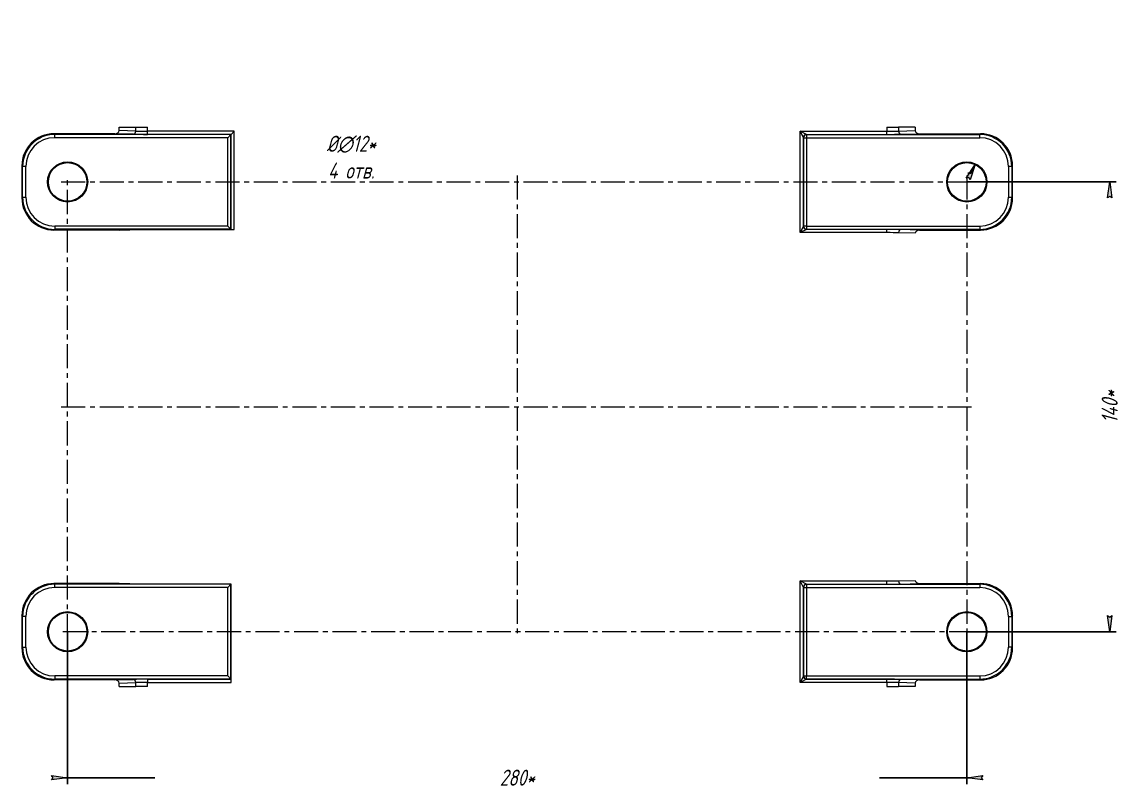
# Model space of a CAD drawing. Header units: millimetres. Extents: x -678 to 749, y -406 to 604.
# Drawn here: x -516.1 to -175.4, y -401.4 to -164.2 of the extents above; entities that cross this region are included whole.
import ezdxf

# ---------------------------------------------------------------- set-up
doc = ezdxf.new("R2010")
doc.units = ezdxf.units.MM
doc.linetypes.add('K5LT_AXLED', pattern=[12, 7.5, -1.5, 1.5, -1.5])
doc.linetypes.add('K5LT_THIN', pattern=[0])
doc.styles.add('KDIMTEXTSTYLE', font='GOST_AU.SHX', dxfattribs={"width": 0.96, "oblique": 15, "height": 5})
doc.styles.add('KTEXTSTYLE', font='GOST_AU.SHX', dxfattribs={"width": 0.96, "height": 5})
doc.dimstyles.new('KDIMSTYLE (1.00)', dxfattribs={"dimtxt": 5, "dimasz": 1, "dimexe": 2, "dimexo": 0, "dimgap": 1, "dimtad": 1, "dimtxsty": 'KDIMTEXTSTYLE', "dimsah": 1, "dimcen": 0, "dimdle": 1, "dimadec": 0, "dimazin": 0, "dimtfac": 0.667, "dimtmove": 0, "dimatfit": 3, "dimfxl": 1, "dimtvp": 1, "dimtolj": 1, "dimtzin": 0, "dimarcsym": 0})

# ---------------------------------------------------------------- blocks, each defined once
blk = doc.blocks.new('KDIMARROW_01')
blk.add_hatch(color=0).paths.add_polyline_path([(-5, -0.66), (0, 0), (-5, 0.66), (-4.5, 0)])
at = {"color": 0, "linetype": 'K5LT_THIN', "lineweight": 18}
for p, q in [((-4.5, 0), (-5, 0.66)), ((-5, 0.66), (0, 0)), ((0, 0), (-5, -0.66)), ((-5, -0.66), (-4.5, 0)), ((0, 0), (-1, 0))]:
    blk.add_line(p, q, dxfattribs=at)
blk = doc.blocks.new('U21')
at = {"color": 7, "linetype": 'K5LT_THIN', "lineweight": 18}
for p, q in [((-485.835, -196.986), (-480.673, -196.986)), ((-485.835, -198.004), (-485.835, -196.986)), ((-480.673, -198.146), (-480.673, -196.986)), ((-480.673, -196.986), (-477.046, -196.986)), ((-477.046, -198.195), (-477.046, -196.986)), ((-246.767, -196.986), (-246.767, -198.195)), ((-246.767, -196.986), (-243.14, -196.986)), ((-237.979, -196.986), (-243.14, -196.986)), ((-243.14, -196.986), (-243.14, -198.146)), ((-237.979, -196.986), (-237.979, -198.004)), ((-487.188, -198.986), (-506.15, -198.986)), ((-505.913, -199.222), (-506.15, -198.986)), ((-505.913, -200.222), (-505.913, -199.222)), ((-451.033, -199.222), (-505.913, -199.222)), ((-452.033, -200.222), (-505.913, -200.222)), ((-481.398, -199.146), (-487.188, -198.986)), ((-480.673, -198.146), (-485.835, -198.004)), ((-450.006, -198.195), (-477.046, -198.195)), ((-477.046, -199.195), (-477.046, -198.195)), ((-451.005, -199.195), (-477.046, -199.195)), ((-452.033, -200.222), (-451.033, -199.222)), ((-452.033, -227.75), (-452.033, -200.222)), ((-451.005, -199.195), (-451.033, -199.222)), ((-451.033, -228.749), (-451.033, -199.222)), ((-451.005, -199.195), (-450.006, -198.195)), ((-451.005, -228.777), (-451.005, -199.195)), ((-450.006, -228.803), (-450.006, -198.195)), ((-273.808, -198.195), (-246.767, -198.195)), ((-272.808, -200.194), (-273.808, -198.195)), ((-273.808, -229.777), (-273.808, -198.195)), ((-271.808, -199.195), (-273.808, -198.195)), ((-272.808, -227.778), (-272.808, -200.194)), ((-272.808, -200.194), (-272.78, -200.222)), ((-272.78, -200.222), (-272.78, -227.75)), ((-272.78, -200.222), (-271.781, -200.222)), ((-271.808, -199.195), (-246.767, -199.195)), ((-271.808, -199.195), (-271.781, -199.222)), ((-271.781, -199.222), (-217.9, -199.222)), ((-271.781, -199.222), (-271.781, -200.222)), ((-271.781, -200.222), (-217.9, -200.222)), ((-271.781, -200.222), (-271.781, -227.75)), ((-246.767, -199.195), (-246.767, -198.195)), ((-243.14, -198.146), (-237.979, -198.004)), ((-242.415, -199.146), (-236.625, -198.986)), ((-236.625, -198.986), (-217.664, -198.986)), ((-217.664, -198.986), (-217.9, -199.222)), ((-217.9, -200.222), (-217.9, -199.222)), ((-515.91, -209.219), (-516.146, -208.982)), ((-516.146, -208.982), (-516.146, -218.989)), ((-514.91, -209.219), (-515.91, -209.219)), ((-515.91, -218.753), (-515.91, -209.219)), ((-514.91, -218.753), (-514.91, -209.219)), ((-208.903, -209.219), (-208.903, -218.753)), ((-207.903, -209.219), (-208.903, -209.219)), ((-207.667, -208.982), (-207.903, -209.219)), ((-207.903, -209.219), (-207.903, -218.753)), ((-207.667, -218.989), (-207.667, -208.982)), ((-516.146, -218.989), (-515.91, -218.753)), ((-515.91, -218.753), (-514.91, -218.753)), ((-208.903, -218.753), (-207.903, -218.753)), ((-207.903, -218.753), (-207.667, -218.989)), ((-505.913, -227.75), (-505.913, -228.749)), ((-452.033, -227.75), (-505.913, -227.75)), ((-451.033, -228.749), (-452.033, -227.75)), ((-272.808, -227.778), (-273.808, -229.777)), ((-272.808, -227.778), (-272.78, -227.75)), ((-271.781, -227.75), (-272.78, -227.75)), ((-271.781, -227.75), (-217.9, -227.75)), ((-271.781, -227.75), (-271.781, -228.749)), ((-217.9, -227.75), (-217.9, -228.749)), ((-506.15, -228.986), (-505.913, -228.749)), ((-485.835, -228.986), (-506.15, -228.986)), ((-451.033, -228.749), (-505.913, -228.749)), ((-485.835, -228.986), (-479.194, -228.803)), ((-479.194, -228.803), (-450.006, -228.803)), ((-451.005, -228.777), (-451.033, -228.749)), ((-271.808, -228.777), (-273.808, -229.777)), ((-246.767, -229.777), (-273.808, -229.777)), ((-271.808, -228.777), (-271.781, -228.749)), ((-246.767, -228.777), (-271.808, -228.777)), ((-271.781, -228.749), (-217.9, -228.749)), ((-246.767, -229.777), (-246.767, -228.777)), ((-237.979, -229.968), (-243.14, -229.826)), ((-236.625, -228.986), (-242.415, -228.826)), ((-236.625, -228.986), (-217.664, -228.986)), ((-217.9, -228.749), (-217.664, -228.986)), ((-485.835, -338.986), (-506.15, -338.986)), ((-505.913, -339.222), (-506.15, -338.986)), ((-505.913, -340.222), (-505.913, -339.222)), ((-451.033, -339.222), (-505.913, -339.222)), ((-452.033, -340.222), (-505.913, -340.222)), ((-479.194, -339.169), (-485.835, -338.986)), ((-450.98, -339.169), (-479.194, -339.169)), ((-452.033, -340.222), (-451.033, -339.222)), ((-452.033, -367.75), (-452.033, -340.222)), ((-450.98, -339.169), (-451.033, -339.222)), ((-451.033, -368.749), (-451.033, -339.222)), ((-450.98, -369.777), (-450.98, -339.169)), ((-273.808, -338.195), (-246.767, -338.195)), ((-272.808, -340.194), (-273.808, -338.195)), ((-273.808, -369.777), (-273.808, -338.195)), ((-271.808, -339.195), (-273.808, -338.195)), ((-272.808, -367.778), (-272.808, -340.194)), ((-272.808, -340.194), (-272.78, -340.222)), ((-272.78, -340.222), (-272.78, -367.75)), ((-272.78, -340.222), (-271.781, -340.222)), ((-271.808, -339.195), (-246.767, -339.195)), ((-271.808, -339.195), (-271.781, -339.222)), ((-271.781, -339.222), (-217.9, -339.222)), ((-271.781, -339.222), (-271.781, -340.222)), ((-271.781, -340.222), (-271.781, -367.75)), ((-271.781, -340.222), (-217.9, -340.222)), ((-246.767, -339.195), (-246.767, -338.195)), ((-243.14, -338.146), (-237.979, -338.004)), ((-242.415, -339.146), (-236.625, -338.986)), ((-236.625, -338.986), (-217.664, -338.986)), ((-217.664, -338.986), (-217.9, -339.222)), ((-217.9, -339.222), (-217.9, -340.222)), ((-515.91, -349.219), (-516.146, -348.982)), ((-516.146, -348.982), (-516.146, -358.989)), ((-515.91, -358.753), (-515.91, -349.219)), ((-514.91, -349.219), (-515.91, -349.219)), ((-514.91, -358.753), (-514.91, -349.219)), ((-208.903, -349.219), (-208.903, -358.753)), ((-208.903, -349.219), (-207.903, -349.219)), ((-207.667, -348.982), (-207.903, -349.219)), ((-207.903, -349.219), (-207.903, -358.753)), ((-207.667, -358.989), (-207.667, -348.982)), ((-516.146, -358.989), (-515.91, -358.753)), ((-515.91, -358.753), (-514.91, -358.753)), ((-207.903, -358.753), (-208.903, -358.753)), ((-207.903, -358.753), (-207.667, -358.989)), ((-452.033, -367.75), (-505.913, -367.75)), ((-505.913, -367.75), (-505.913, -368.749)), ((-451.033, -368.749), (-452.033, -367.75)), ((-272.808, -367.778), (-273.808, -369.777)), ((-272.808, -367.778), (-272.78, -367.75)), ((-272.78, -367.75), (-271.781, -367.75)), ((-271.781, -367.75), (-217.9, -367.75)), ((-271.781, -368.749), (-271.781, -367.75)), ((-217.9, -367.75), (-217.9, -368.749)), ((-506.15, -368.986), (-505.913, -368.749)), ((-487.188, -368.986), (-506.15, -368.986)), ((-451.033, -368.749), (-505.913, -368.749)), ((-487.188, -368.986), (-481.398, -368.826)), ((-485.835, -369.968), (-480.673, -369.826)), ((-485.835, -370.986), (-485.835, -369.968)), ((-485.835, -370.986), (-480.673, -370.986)), ((-480.673, -370.986), (-480.673, -369.826)), ((-477.046, -370.986), (-480.673, -370.986)), ((-477.046, -368.777), (-451.005, -368.777)), ((-477.046, -368.777), (-477.046, -369.777)), ((-477.046, -370.986), (-477.046, -369.777)), ((-477.046, -369.777), (-450.98, -369.777)), ((-451.005, -368.777), (-451.033, -368.749)), ((-271.808, -368.777), (-273.808, -369.777)), ((-246.767, -369.777), (-273.808, -369.777)), ((-271.808, -368.777), (-271.781, -368.749)), ((-246.767, -368.777), (-271.808, -368.777)), ((-271.781, -368.749), (-217.9, -368.749)), ((-246.767, -369.777), (-246.767, -368.777)), ((-246.767, -369.777), (-246.767, -370.986)), ((-246.767, -370.986), (-243.14, -370.986)), ((-243.14, -369.826), (-243.14, -370.986)), ((-237.979, -369.968), (-243.14, -369.826)), ((-237.979, -370.986), (-243.14, -370.986)), ((-236.625, -368.986), (-242.415, -368.826)), ((-237.979, -369.968), (-237.979, -370.986)), ((-236.625, -368.986), (-217.664, -368.986)), ((-217.9, -368.749), (-217.664, -368.986))]:
    blk.add_line(p, q, dxfattribs=at)
at = {"color": 30, "linetype": 'K5LT_AXLED', "lineweight": 18, "true_color": 0xff8000}
for p, q in [((-503.907, -213.986), (-219.907, -213.986)), ((-501.907, -355.986), (-501.907, -211.986)), ((-361.907, -211.986), (-361.907, -355.986)), ((-221.907, -211.986), (-221.907, -355.986)), ((-503.907, -283.986), (-219.907, -283.986)), ((-219.907, -353.986), (-503.907, -353.986))]:
    blk.add_line(p, q, dxfattribs=at)
at = {"color": 7, "linetype": 'K5LT_THIN', "lineweight": 18}
for centre, radius in [((-501.907, -213.986), 6.262), ((-221.907, -213.986), 6.262), ((-501.907, -213.986), 6), ((-221.907, -213.986), 6), ((-501.907, -353.986), 6.262), ((-501.907, -353.986), 6), ((-221.907, -353.986), 6.262), ((-221.907, -353.986), 6)]:
    blk.add_circle(centre, radius, dxfattribs=at)
for centre, major_axis, ratio, start_param, end_param in [((-506.143, -208.989), (-7.076, 7.076), 0.999315, 5.4981298, 7.0682409), ((-505.907, -209.225), (-7.075, 7.075), 0.9994519, 5.4981298, 7.0682409), ((-505.907, -209.225), (-6.368, 6.368), 0.999315, 5.4981298, 7.0682409), ((-487.213, -197.986), (-1.378, 0.038), 0.7252436, 1.6088262, 3.1616025), ((-481.398, -198.146), (-0.028, -1), 0.7252436, 0.0380298, 1.5908062), ((-477.046, -199.038), (-6, 0), 0.0261859, 0.7592182, 1.5707963), ((-477.046, -198.038), (-5, 0), 0.0314231, 0.7592182, 1.5707963), ((-271.781, -200.222), (-0.707, -0.707), 0.999315, 3.9273334, 5.4974445), ((-246.767, -198.038), (5, 0), 0.0314231, 4.712389, 5.5239671), ((-246.767, -199.038), (6, 0), 0.0261859, 4.712389, 5.5239671), ((-242.415, -198.146), (0.028, -1), 0.7252436, 4.6923791, 6.2451555), ((-236.6, -197.986), (1.378, 0.038), 0.7252436, 3.1215828, 4.6743591), ((-217.906, -209.225), (-7.075, -7.075), 0.9994519, 2.3565371, 3.9266482), ((-217.906, -209.225), (-6.368, -6.368), 0.999315, 2.3565371, 3.9266482), ((-217.67, -208.989), (-7.076, -7.076), 0.999315, 2.3565371, 3.9266482), ((-506.143, -218.982), (7.076, 7.076), 0.999315, 2.3565371, 3.9266482), ((-505.907, -218.747), (7.075, 7.075), 0.9994519, 2.3565371, 3.9266482), ((-505.907, -218.747), (6.368, 6.368), 0.999315, 2.3565371, 3.9266482), ((-217.906, -218.747), (6.368, -6.368), 0.999315, 5.4981298, 7.0682409), ((-217.906, -218.747), (7.075, -7.075), 0.9994519, 5.4981298, 7.0682409), ((-217.67, -218.982), (7.076, -7.076), 0.999315, 5.4981298, 7.0682409), ((-271.781, -227.75), (0.707, -0.707), 0.999315, 3.9273334, 5.4974445), ((-450.006, -228.776), (-1, 0), 0.0261859, 0.0261799, 1.5707963), ((-246.767, -228.934), (6, 0), 0.0261859, 0.7592182, 1.5707963), ((-246.767, -229.934), (5, 0), 0.0314231, 0.7592182, 1.5707963), ((-242.415, -229.826), (0.028, 1), 0.7252436, 0.0380298, 1.5908062), ((-236.6, -229.986), (-1.378, 0.038), 0.7252436, 4.7504188, 6.3031952), ((-506.143, -348.989), (-7.076, 7.076), 0.999315, 5.4981298, 7.0682409), ((-505.907, -349.225), (-7.075, 7.075), 0.9994519, 5.4981298, 7.0682409), ((-505.907, -349.225), (-6.368, 6.368), 0.999315, 5.4981298, 7.0682409), ((-271.781, -340.222), (-0.707, -0.707), 0.999315, 3.9273334, 5.4974445), ((-246.767, -338.038), (5, 0), 0.0314231, 4.712389, 5.5239671), ((-246.767, -339.038), (6, 0), 0.0261859, 4.712389, 5.5239671), ((-242.415, -338.146), (0.028, -1), 0.7252436, 4.6923791, 6.2451555), ((-236.6, -337.986), (1.378, 0.038), 0.7252436, 3.1215828, 4.6743591), ((-217.906, -349.225), (-7.075, -7.075), 0.9994519, 2.3565371, 3.9266482), ((-217.906, -349.225), (-6.368, -6.368), 0.999315, 2.3565371, 3.9266482), ((-217.67, -348.989), (-7.076, -7.076), 0.999315, 2.3565371, 3.9266482), ((-506.143, -358.982), (7.076, 7.076), 0.999315, 2.3565371, 3.9266482), ((-505.907, -358.747), (7.075, 7.075), 0.9994519, 2.3565371, 3.9266482), ((-505.907, -358.747), (6.368, 6.368), 0.999315, 2.3565371, 3.9266482), ((-217.906, -358.747), (7.075, -7.075), 0.9994519, 5.4981298, 7.0682409), ((-217.906, -358.747), (6.368, -6.368), 0.999315, 5.4981298, 7.0682409), ((-217.67, -358.982), (7.076, -7.076), 0.999315, 5.4981298, 7.0682409), ((-271.781, -367.75), (0.707, -0.707), 0.999315, 3.9273334, 5.4974445), ((-487.213, -369.986), (1.378, 0.038), 0.7252436, 6.2631755, 7.8159518), ((-477.046, -368.934), (-6, 0), 0.0261859, 4.712389, 5.5239671), ((-481.398, -369.826), (-0.028, 1), 0.7252436, 4.6923791, 6.2451555), ((-477.046, -369.934), (-5, 0), 0.0314231, 4.712389, 5.5239671), ((-451.006, -369.777), (0, 1), 0.0261859, 4.712389, 6.2570054), ((-246.767, -368.934), (6, 0), 0.0261859, 0.7592182, 1.5707963), ((-246.767, -369.934), (5, 0), 0.0314231, 0.7592182, 1.5707963), ((-242.415, -369.826), (0.028, 1), 0.7252436, 0.0380298, 1.5908062), ((-236.6, -369.986), (-1.378, 0.038), 0.7252436, 4.7504188, 6.3031952)]:
    blk.add_ellipse(centre, major_axis=major_axis, ratio=ratio, start_param=start_param, end_param=end_param, dxfattribs=at)
for points in [[(-271.808, -199.195), (-271.876, -199.195), (-272.004, -199.208), (-272.177, -199.26), (-272.327, -199.335), (-272.461, -199.431), (-272.578, -199.549), (-272.674, -199.687), (-272.746, -199.836), (-272.796, -200.006), (-272.808, -200.128), (-272.808, -200.194)], [(-271.808, -228.777), (-271.876, -228.777), (-272.004, -228.764), (-272.177, -228.711), (-272.327, -228.637), (-272.461, -228.541), (-272.578, -228.422), (-272.674, -228.285), (-272.746, -228.136), (-272.796, -227.965), (-272.808, -227.844), (-272.808, -227.778)], [(-271.808, -339.195), (-271.876, -339.195), (-272.004, -339.208), (-272.177, -339.26), (-272.327, -339.335), (-272.461, -339.431), (-272.578, -339.549), (-272.674, -339.687), (-272.746, -339.836), (-272.796, -340.006), (-272.808, -340.128), (-272.808, -340.194)], [(-271.808, -368.777), (-271.876, -368.777), (-272.004, -368.764), (-272.177, -368.711), (-272.327, -368.637), (-272.461, -368.541), (-272.578, -368.422), (-272.674, -368.285), (-272.746, -368.136), (-272.796, -367.965), (-272.808, -367.844), (-272.808, -367.778)]]:
    blk.add_open_spline(points, degree=3, knots=[0, 0, 0, 0, 1.5614606, 2.9237872, 4.1408814, 5.3904036, 6.6774342, 7.9468592, 9.2213959, 10.4699348, 12, 12, 12, 12], dxfattribs=at)
at = {"color": 7}
blk.add_diameter_dim_2p(p1=(-224.515, -219.389), p2=(-219.298, -208.583), dimstyle='KDIMSTYLE (1.00)', override={"dimtih": 1, "dimtoh": 1, "dimpost": '\\H5.0;\\W0.965;\\Q15;∅<>\\H5.0;\\W0.965;\\Q15;\\Q15;*\\X\\H5.0;\\W0.965;\\Q15;\\Q15;4 отв.', "dimblk1": 'KDIMARROW_01', "dimblk2": 'KDIMARROW_01', "dimclrt": 7, "dimtmove": 1, "dimatfit": 2, "dimtolj": 1}, dxfattribs=at).render()
blk.add_linear_dim(base=(-177.417, -213.986), p1=(-221.907, -353.986), p2=(-221.907, -213.986), angle=90, location=(-177.417, -283.986), dimstyle='KDIMSTYLE (1.00)', override={"dimexo": 0, "dimpost": '\\H5.0;\\W0.965;\\Q15;<>\\H5.0;\\W0.965;\\Q15;\\Q15;*', "dimblk1": 'KDIMARROW_01', "dimblk2": 'KDIMARROW_01', "dimse1": 0, "dimse2": 0, "dimclrt": 7, "dimtolj": 1}, dxfattribs=at).render()
blk.add_linear_dim(base=(-501.907, -399.412), p1=(-221.907, -353.986), p2=(-501.907, -353.986), location=(-361.907, -399.412), dimstyle='KDIMSTYLE (1.00)', override={"dimexo": 0, "dimpost": '\\H5.0;\\W0.965;\\Q15;<>\\H5.0;\\W0.965;\\Q15;\\Q15;*', "dimblk1": 'KDIMARROW_01', "dimblk2": 'KDIMARROW_01', "dimse1": 0, "dimse2": 0, "dimclrt": 7, "dimtolj": 1}, dxfattribs=at).render()
blk = doc.blocks.new('U0')
blk.add_blockref('U21', (0, 0))

msp = doc.modelspace()

# ---------------------------------------------------------------- block references
msp.add_blockref('U0', (0, 0))

doc.saveas('drawing.dxf')
